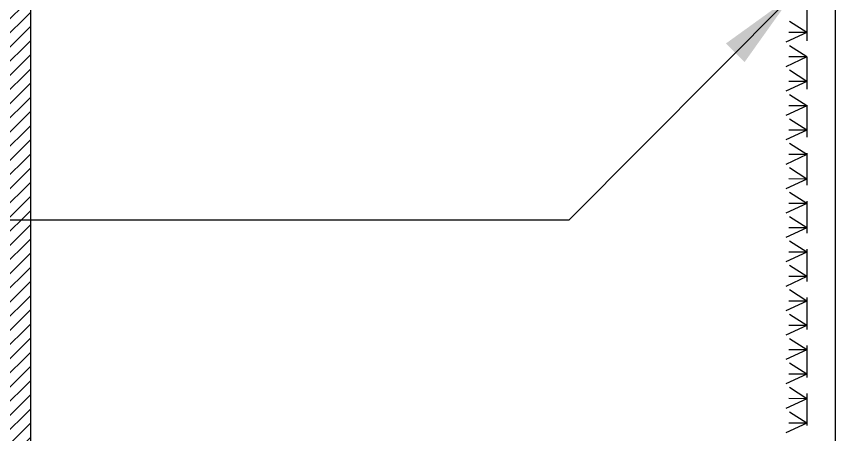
# Model space of a CAD drawing. Header units: centimetres. Extents: x 2 to 137806, y -77553 to 10.
# Drawn here: x 137146 to 137657, y -76873 to -76612 of the extents above; entities that cross this region are included whole.
import ezdxf

# ---------------------------------------------------------------- set-up
doc = ezdxf.new("R2010")
doc.units = ezdxf.units.CM
doc.header["$LTSCALE"] = 40
doc.header["$MEASUREMENT"] = 0
doc.linetypes.add('DASHED', pattern=[0.75, 0.5, -0.25])
doc.layers.add('WALL', color=7, linetype='Continuous')
doc.styles.get("Standard").update_dxf_attribs({"font": 'arialbd.ttf'})
doc.dimstyles.get("Standard").update_dxf_attribs({"dimtxt": 35, "dimasz": 10, "dimexe": 0.18, "dimexo": 0.0625, "dimgap": 0.09, "dimtad": 0, "dimtih": 1, "dimtoh": 1, "dimdec": 0, "dimzin": 0, "dimdsep": 46, "dimtxsty": 'Standard', "dimcen": 0.09, "dimadec": 0, "dimazin": 0, "dimtfac": 1, "dimtdec": 0, "dimtofl": 0, "dimtmove": 0, "dimatfit": 3, "dimfxl": 1, "dimtolj": 1, "dimtzin": 0, "dimarcsym": 0})

msp = doc.modelspace()

# ---------------------------------------------------------------- hatches: boundary and pattern name
at = {"layer": 'WALL'}
h = msp.add_hatch(dxfattribs=at)
h.set_pattern_fill('ANSI31', color=256, scale=50)
h.set_pattern_definition([(45, (-3220.682, 0), (-4.41941738, 4.41941738), [])])
h.paths.add_polyline_path([(137154.62, -75369.75), (137136.62, -75369.75), (137136.62, -77429.75), (137154.62, -77429.75)])

# ---------------------------------------------------------------- linework, layer by layer
for p, q in [((137154.62, -77429.75), (137154.62, -75369.75)), ((137656.62, -77429.75), (137656.62, -75369.75))]:
    msp.add_line(p, q, dxfattribs=at)
at = {"layer": 'WALL', "color": 2}
for p, q in [((137638.62, -76622.05), (137627.82, -76615.13)), ((137638.62, -76622.05), (137625.62, -76628.11)), ((137638.62, -76622.05), (137627.43, -76622.01)), ((137638.62, -76637.27), (137627.82, -76630.35)), ((137638.62, -76637.27), (137625.62, -76643.33)), ((137638.62, -76637.27), (137627.43, -76637.23)), ((137638.62, -76652.5), (137627.82, -76645.58)), ((137638.62, -76652.5), (137625.62, -76658.56)), ((137638.62, -76652.5), (137627.43, -76652.46)), ((137638.62, -76667.73), (137627.82, -76660.81)), ((137638.62, -76667.73), (137625.62, -76673.78)), ((137638.62, -76667.73), (137627.43, -76667.69)), ((137638.62, -76682.95), (137627.82, -76676.03)), ((137638.62, -76682.95), (137625.62, -76689.01)), ((137638.62, -76682.95), (137627.43, -76682.91)), ((137638.62, -76698.18), (137627.82, -76691.26)), ((137638.62, -76698.18), (137625.62, -76704.24)), ((137638.62, -76698.18), (137627.43, -76698.14)), ((137638.62, -76713.4), (137627.82, -76706.48)), ((137638.62, -76713.4), (137625.62, -76719.46)), ((137638.62, -76713.4), (137627.43, -76713.37)), ((137638.62, -76728.63), (137627.82, -76721.71)), ((137638.62, -76728.63), (137625.62, -76734.69)), ((137638.62, -76728.63), (137627.43, -76728.59)), ((137638.62, -76743.86), (137627.82, -76736.94)), ((137638.62, -76743.86), (137625.62, -76749.92)), ((137638.62, -76743.86), (137627.43, -76743.82)), ((137638.62, -76759.08), (137627.82, -76752.16)), ((137638.62, -76759.08), (137625.62, -76765.14)), ((137638.62, -76759.08), (137627.43, -76759.04)), ((137638.62, -76774.31), (137627.82, -76767.39)), ((137638.62, -76774.31), (137625.62, -76780.37)), ((137638.62, -76774.31), (137627.43, -76774.27)), ((137638.62, -76789.54), (137627.82, -76782.61)), ((137638.62, -76789.54), (137625.62, -76795.59)), ((137638.62, -76789.54), (137627.43, -76789.5)), ((137638.62, -76804.76), (137627.82, -76797.84)), ((137638.62, -76804.76), (137625.62, -76810.82)), ((137638.62, -76804.76), (137627.43, -76804.72)), ((137638.62, -76819.99), (137627.82, -76813.07)), ((137638.62, -76819.99), (137625.62, -76826.05)), ((137638.62, -76819.99), (137627.43, -76819.95)), ((137638.62, -76835.21), (137627.82, -76828.29)), ((137638.62, -76835.21), (137625.62, -76841.27)), ((137638.62, -76835.21), (137627.43, -76835.18)), ((137638.62, -76850.44), (137627.82, -76843.52)), ((137638.62, -76850.44), (137625.62, -76856.5)), ((137638.62, -76850.44), (137627.43, -76850.4)), ((137638.62, -76865.67), (137627.82, -76858.75)), ((137638.62, -76865.67), (137625.62, -76871.73)), ((137638.62, -76865.67), (137627.43, -76865.63))]:
    msp.add_line(p, q, dxfattribs=at)
at = {"layer": 'WALL', "linetype": 'DASHED'}
for points in [[(137638.62, -77012.25), (137638.62, -77359.75), (137656.62, -77359.75), (137656.62, -75668.75), (137638.62, -75668.75), (137638.62, -76086.25)], [(137638.62, -76577.25), (137638.62, -76956.25)]]:
    msp.add_lwpolyline(points, dxfattribs=at)

# ---------------------------------------------------------------- leaders
at = {"layer": 'WALL'}
msp.add_leader([(137629.27, -76599.19), (137490.19, -76739.04), (136360.98, -76739.04)], dimstyle='Standard', override={"dimasz": 50}, dxfattribs=at)

doc.saveas('drawing.dxf')
